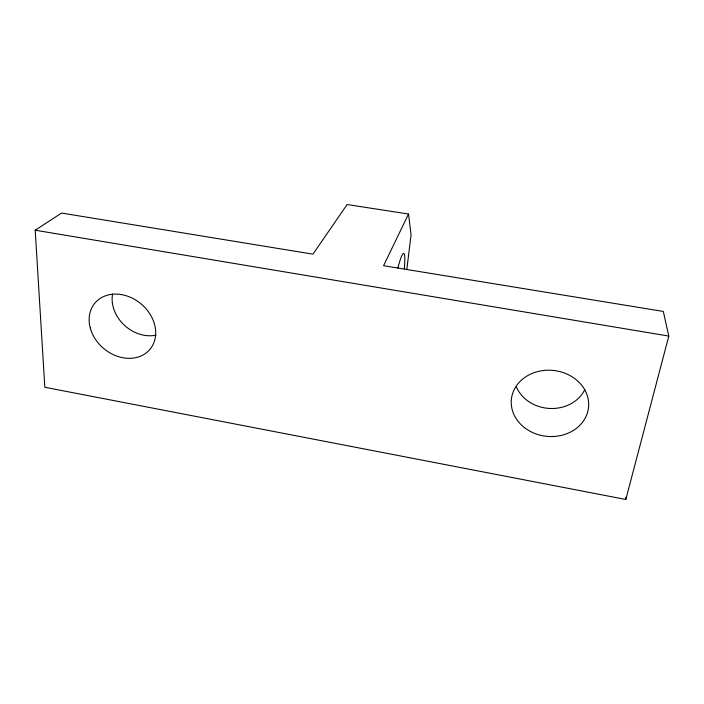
<?xml version="1.0" encoding="UTF-8"?>
<svg xmlns="http://www.w3.org/2000/svg" width="704" height="704" viewBox="0 0 704 704"><rect width="100%" height="100%" fill="white"/><g stroke="black" fill="none" stroke-linecap="round" stroke-linejoin="round"><path stroke-width="1.06" d="M406.815 269.465L411.074 234.951L408.531 214.025L347.125 204.53L312.937 254.153L61.582 213.057L35.2 230.208L44.818 387.27L625.812 499.47L668.8 336.081L663.309 311.441L383.574 265.707L408.531 214.025M35.2 230.208L668.8 336.081M625.61 497.341L625.812 499.47M584.848 389.514A36.784 31.821 5 0 1 550.29 408.487A36.784 31.821 5 0 1 516.454 387.077M155.989 335.166A34.197 28.178 40.7 0 1 124.001 324.878A34.197 28.178 40.7 0 1 112.596 293.929M397.901 268.03A38.641 4.066 -80.4 0 1 404.334 268.778M90.297 328.099A35.948 29.11 40.1 0 0 146.01 353.065A35.948 29.11 40.1 0 0 130.918 297.51A35.948 29.11 40.1 0 0 90.297 328.099M524.498 427.645A38.79 33.106 6 0 0 587.963 410.828A38.79 33.106 6 0 0 537.39 371.659A38.79 33.106 6 0 0 524.498 427.645"/></g></svg>
